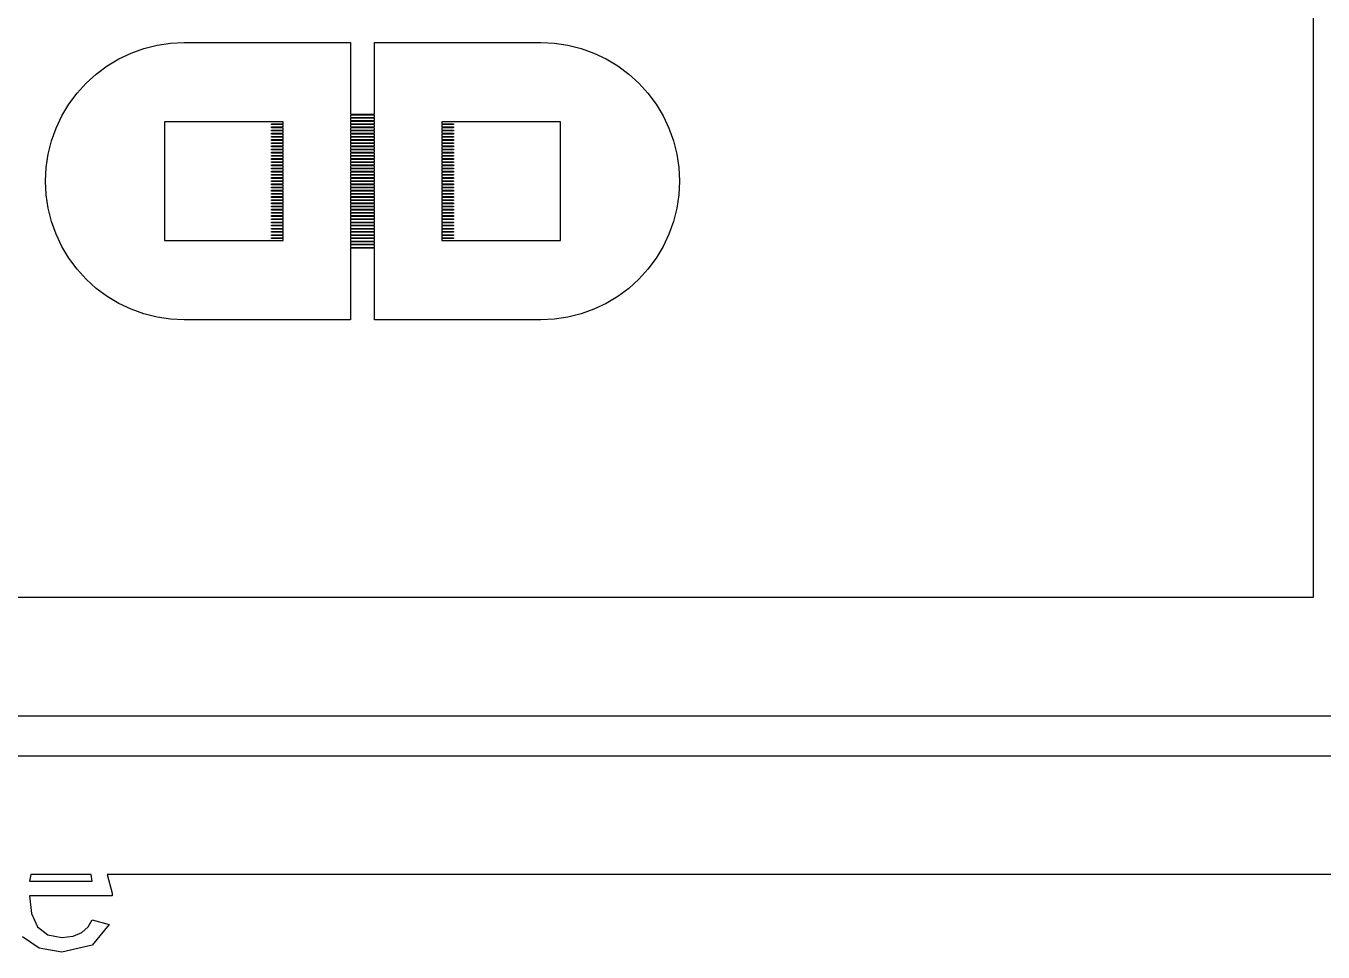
# Model space of a CAD drawing. Extents: x -25 to 123, y -44 to 109.
# Drawn here: x 83.09 to 99.83, y -7.65 to 4.3 of the extents above; entities that cross this region are included whole.
import ezdxf

# ---------------------------------------------------------------- set-up
doc = ezdxf.new("R2010")
doc.units = 0

msp = doc.modelspace()

# ---------------------------------------------------------------- linework, layer by layer
for p, q in [((99.7035, -3.06779), (99.7035, 67.4916)), ((84.612, 4.01332), (84.7823, 4.056)), ((84.7823, 4.056), (84.956, 4.08176)), ((84.956, 4.08176), (85.1314, 4.09039)), ((85.1314, 4.09039), (87.2789, 4.09039)), ((87.2789, 4.09039), (87.2789, 3.16493)), ((87.5857, 3.16493), (87.5857, 4.09039)), ((87.5857, 4.09039), (89.7331, 4.09039)), ((89.7331, 4.09039), (89.9085, 4.08176)), ((89.9085, 4.08176), (90.0823, 4.056)), ((90.0823, 4.056), (90.2526, 4.01332)), ((84.1372, 3.78879), (84.2879, 3.87907)), ((84.2879, 3.87907), (84.4466, 3.95416)), ((84.4466, 3.95416), (84.612, 4.01332)), ((90.2526, 4.01332), (90.418, 3.95416)), ((90.418, 3.95416), (90.5767, 3.87907)), ((90.5767, 3.87907), (90.7274, 3.78879)), ((83.866, 3.56624), (83.9962, 3.68419)), ((83.9962, 3.68419), (84.1372, 3.78879)), ((90.7274, 3.78879), (90.8684, 3.68419)), ((90.8684, 3.68419), (90.9985, 3.56624)), ((83.7481, 3.43611), (83.866, 3.56624)), ((90.9985, 3.56624), (91.1165, 3.43611)), ((83.6435, 3.29506), (83.7481, 3.43611)), ((91.1165, 3.43611), (91.2211, 3.29506)), ((83.5532, 3.14442), (83.6435, 3.29506)), ((91.2211, 3.29506), (91.3114, 3.14442)), ((83.4781, 2.98567), (83.5532, 3.14442)), ((86.4097, 3.06779), (84.8758, 3.06779)), ((84.8758, 3.06779), (84.8758, 1.53389)), ((86.2563, 3.032), (86.2563, 3.04222)), ((86.2563, 3.04222), (86.4097, 3.04222)), ((86.4097, 3.032), (86.2563, 3.032)), ((86.4097, 3.04222), (86.4097, 3.06779)), ((86.4097, 3.00133), (86.4097, 3.032)), ((87.2789, 3.16493), (87.5857, 3.16493)), ((87.5857, 3.15471), (87.2789, 3.15471)), ((87.2789, 3.15471), (87.2789, 3.12402)), ((87.2789, 3.12402), (87.5857, 3.12402)), ((87.5857, 3.1138), (87.2789, 3.1138)), ((87.2789, 3.1138), (87.2789, 3.08313)), ((87.2789, 3.08313), (87.5857, 3.08313)), ((87.5857, 3.07289), (87.2789, 3.07289)), ((87.2789, 3.07289), (87.2789, 3.04222)), ((87.2789, 3.04222), (87.5857, 3.04222)), ((87.5857, 3.032), (87.2789, 3.032)), ((87.2789, 3.032), (87.2789, 3.00133)), ((87.5857, 3.12402), (87.5857, 3.15471)), ((87.5857, 3.08313), (87.5857, 3.1138)), ((87.5857, 3.04222), (87.5857, 3.07289)), ((87.5857, 3.00133), (87.5857, 3.032)), ((89.9888, 3.06779), (88.4549, 3.06779)), ((88.4549, 3.06779), (88.4549, 3.04222)), ((88.4549, 3.04222), (88.6083, 3.04222)), ((88.6083, 3.032), (88.4549, 3.032)), ((88.4549, 3.032), (88.4549, 3.00133)), ((88.6083, 3.04222), (88.6083, 3.032)), ((89.9888, 1.53389), (89.9888, 3.06779)), ((91.3114, 3.14442), (91.3865, 2.98567)), ((83.419, 2.82031), (83.4781, 2.98567)), ((86.2563, 2.99109), (86.2563, 3.00133)), ((86.2563, 3.00133), (86.4097, 3.00133)), ((86.4097, 2.99109), (86.2563, 2.99109)), ((86.2563, 2.9502), (86.2563, 2.9604)), ((86.2563, 2.9604), (86.4097, 2.9604)), ((86.4097, 2.9502), (86.2563, 2.9502)), ((86.2563, 2.90927), (86.2563, 2.91951)), ((86.2563, 2.91951), (86.4097, 2.91951)), ((86.4097, 2.90927), (86.2563, 2.90927)), ((86.2563, 2.86838), (86.2563, 2.8786)), ((86.2563, 2.8786), (86.4097, 2.8786)), ((86.4097, 2.86838), (86.2563, 2.86838)), ((86.4097, 2.9604), (86.4097, 2.99109)), ((86.4097, 2.91951), (86.4097, 2.9502)), ((86.4097, 2.8786), (86.4097, 2.90927)), ((86.4097, 2.83771), (86.4097, 2.86838)), ((87.2789, 3.00133), (87.5857, 3.00133)), ((87.5857, 2.99109), (87.2789, 2.99109)), ((87.2789, 2.99109), (87.2789, 2.9604)), ((87.2789, 2.9604), (87.5857, 2.9604)), ((87.5857, 2.9502), (87.2789, 2.9502)), ((87.2789, 2.9502), (87.2789, 2.91951)), ((87.2789, 2.91951), (87.5857, 2.91951)), ((87.5857, 2.90927), (87.2789, 2.90927)), ((87.2789, 2.90927), (87.2789, 2.8786)), ((87.2789, 2.8786), (87.5857, 2.8786)), ((87.5857, 2.86838), (87.2789, 2.86838)), ((87.2789, 2.86838), (87.2789, 2.83771)), ((87.5857, 2.9604), (87.5857, 2.99109)), ((87.5857, 2.91951), (87.5857, 2.9502)), ((87.5857, 2.8786), (87.5857, 2.90927)), ((87.5857, 2.83771), (87.5857, 2.86838)), ((88.4549, 3.00133), (88.6083, 3.00133)), ((88.6083, 2.99109), (88.4549, 2.99109)), ((88.4549, 2.99109), (88.4549, 2.9604)), ((88.4549, 2.9604), (88.6083, 2.9604)), ((88.6083, 2.9502), (88.4549, 2.9502)), ((88.4549, 2.9502), (88.4549, 2.91951)), ((88.4549, 2.91951), (88.6083, 2.91951)), ((88.6083, 2.90927), (88.4549, 2.90927)), ((88.4549, 2.90927), (88.4549, 2.8786)), ((88.4549, 2.8786), (88.6083, 2.8786)), ((88.6083, 2.86838), (88.4549, 2.86838)), ((88.4549, 2.86838), (88.4549, 2.83771)), ((88.6083, 3.00133), (88.6083, 2.99109)), ((88.6083, 2.9604), (88.6083, 2.9502)), ((88.6083, 2.91951), (88.6083, 2.90927)), ((88.6083, 2.8786), (88.6083, 2.86838)), ((91.3865, 2.98567), (91.4456, 2.82031)), ((83.3763, 2.64996), (83.419, 2.82031)), ((86.2563, 2.82748), (86.2563, 2.83771)), ((86.2563, 2.83771), (86.4097, 2.83771)), ((86.4097, 2.82748), (86.2563, 2.82748)), ((86.2563, 2.78658), (86.2563, 2.79678)), ((86.2563, 2.79678), (86.4097, 2.79678)), ((86.4097, 2.78658), (86.2563, 2.78658)), ((86.2563, 2.74567), (86.2563, 2.75589)), ((86.2563, 2.75589), (86.4097, 2.75589)), ((86.4097, 2.74567), (86.2563, 2.74567)), ((86.2563, 2.70476), (86.2563, 2.715)), ((86.2563, 2.715), (86.4097, 2.715)), ((86.4097, 2.70476), (86.2563, 2.70476)), ((86.4097, 2.79678), (86.4097, 2.82748)), ((86.4097, 2.75589), (86.4097, 2.78658)), ((86.4097, 2.715), (86.4097, 2.74567)), ((86.4097, 2.67409), (86.4097, 2.70476)), ((87.2789, 2.83771), (87.5857, 2.83771)), ((87.5857, 2.82748), (87.2789, 2.82748)), ((87.2789, 2.82748), (87.2789, 2.79678)), ((87.2789, 2.79678), (87.5857, 2.79678)), ((87.5857, 2.78658), (87.2789, 2.78658)), ((87.2789, 2.78658), (87.2789, 2.75589)), ((87.2789, 2.75589), (87.5857, 2.75589)), ((87.5857, 2.74567), (87.2789, 2.74567)), ((87.2789, 2.74567), (87.2789, 2.715)), ((87.2789, 2.715), (87.5857, 2.715)), ((87.5857, 2.70476), (87.2789, 2.70476)), ((87.2789, 2.70476), (87.2789, 2.67409)), ((87.5857, 2.79678), (87.5857, 2.82748)), ((87.5857, 2.75589), (87.5857, 2.78658)), ((87.5857, 2.715), (87.5857, 2.74567)), ((87.5857, 2.67409), (87.5857, 2.70476)), ((88.4549, 2.83771), (88.6083, 2.83771)), ((88.6083, 2.82748), (88.4549, 2.82748)), ((88.4549, 2.82748), (88.4549, 2.79678)), ((88.4549, 2.79678), (88.6083, 2.79678)), ((88.6083, 2.78658), (88.4549, 2.78658)), ((88.4549, 2.78658), (88.4549, 2.75589)), ((88.4549, 2.75589), (88.6083, 2.75589)), ((88.6083, 2.74567), (88.4549, 2.74567)), ((88.4549, 2.74567), (88.4549, 2.715)), ((88.4549, 2.715), (88.6083, 2.715)), ((88.6083, 2.70476), (88.4549, 2.70476)), ((88.4549, 2.70476), (88.4549, 2.67409)), ((88.6083, 2.83771), (88.6083, 2.82748)), ((88.6083, 2.79678), (88.6083, 2.78658)), ((88.6083, 2.75589), (88.6083, 2.74567)), ((88.6083, 2.715), (88.6083, 2.70476)), ((91.4456, 2.82031), (91.4883, 2.64996)), ((83.3505, 2.47624), (83.3763, 2.64996)), ((86.2563, 2.66386), (86.2563, 2.67409)), ((86.2563, 2.67409), (86.4097, 2.67409)), ((86.4097, 2.66386), (86.2563, 2.66386)), ((86.2563, 2.62296), (86.2563, 2.63318)), ((86.2563, 2.63318), (86.4097, 2.63318)), ((86.4097, 2.62296), (86.2563, 2.62296)), ((86.2563, 2.58205), (86.2563, 2.59227)), ((86.2563, 2.59227), (86.4097, 2.59227)), ((86.4097, 2.58205), (86.2563, 2.58205)), ((86.2563, 2.54114), (86.2563, 2.55138)), ((86.2563, 2.55138), (86.4097, 2.55138)), ((86.4097, 2.54114), (86.2563, 2.54114)), ((86.4097, 2.63318), (86.4097, 2.66386)), ((86.4097, 2.59227), (86.4097, 2.62296)), ((86.4097, 2.55138), (86.4097, 2.58205)), ((86.4097, 2.51047), (86.4097, 2.54114)), ((87.2789, 2.67409), (87.5857, 2.67409)), ((87.5857, 2.66386), (87.2789, 2.66386)), ((87.2789, 2.66386), (87.2789, 2.63318)), ((87.2789, 2.63318), (87.5857, 2.63318)), ((87.5857, 2.62296), (87.2789, 2.62296)), ((87.2789, 2.62296), (87.2789, 2.59227)), ((87.2789, 2.59227), (87.5857, 2.59227)), ((87.5857, 2.58205), (87.2789, 2.58205)), ((87.2789, 2.58205), (87.2789, 2.55138)), ((87.2789, 2.55138), (87.5857, 2.55138)), ((87.5857, 2.54114), (87.2789, 2.54114)), ((87.2789, 2.54114), (87.2789, 2.51047)), ((87.5857, 2.63318), (87.5857, 2.66386)), ((87.5857, 2.59227), (87.5857, 2.62296)), ((87.5857, 2.55138), (87.5857, 2.58205)), ((87.5857, 2.51047), (87.5857, 2.54114)), ((88.4549, 2.67409), (88.6083, 2.67409)), ((88.6083, 2.66386), (88.4549, 2.66386)), ((88.4549, 2.66386), (88.4549, 2.63318)), ((88.4549, 2.63318), (88.6083, 2.63318)), ((88.6083, 2.62296), (88.4549, 2.62296)), ((88.4549, 2.62296), (88.4549, 2.59227)), ((88.4549, 2.59227), (88.6083, 2.59227)), ((88.6083, 2.58205), (88.4549, 2.58205)), ((88.4549, 2.58205), (88.4549, 2.55138)), ((88.4549, 2.55138), (88.6083, 2.55138)), ((88.6083, 2.54114), (88.4549, 2.54114)), ((88.4549, 2.54114), (88.4549, 2.51047)), ((88.6083, 2.67409), (88.6083, 2.66386)), ((88.6083, 2.63318), (88.6083, 2.62296)), ((88.6083, 2.59227), (88.6083, 2.58205)), ((88.6083, 2.55138), (88.6083, 2.54114)), ((91.4883, 2.64996), (91.5141, 2.47624)), ((83.3419, 2.30084), (83.3505, 2.47624)), ((86.2563, 2.50024), (86.2563, 2.51047)), ((86.2563, 2.51047), (86.4097, 2.51047)), ((86.4097, 2.50024), (86.2563, 2.50024)), ((86.2563, 2.45935), (86.2563, 2.46956)), ((86.2563, 2.46956), (86.4097, 2.46956)), ((86.4097, 2.45935), (86.2563, 2.45935)), ((86.2563, 2.41843), (86.2563, 2.42867)), ((86.2563, 2.42867), (86.4097, 2.42867)), ((86.4097, 2.41843), (86.2563, 2.41843)), ((86.2563, 2.37753), (86.2563, 2.38776)), ((86.2563, 2.38776), (86.4097, 2.38776)), ((86.4097, 2.37753), (86.2563, 2.37753)), ((86.2563, 2.33662), (86.2563, 2.34686)), ((86.2563, 2.34686), (86.4097, 2.34686)), ((86.4097, 2.46956), (86.4097, 2.50024)), ((86.4097, 2.42867), (86.4097, 2.45935)), ((86.4097, 2.38776), (86.4097, 2.41843)), ((86.4097, 2.34686), (86.4097, 2.37753)), ((87.2789, 2.51047), (87.5857, 2.51047)), ((87.5857, 2.50024), (87.2789, 2.50024)), ((87.2789, 2.50024), (87.2789, 2.46956)), ((87.2789, 2.46956), (87.5857, 2.46956)), ((87.5857, 2.45935), (87.2789, 2.45935)), ((87.2789, 2.45935), (87.2789, 2.42867)), ((87.2789, 2.42867), (87.5857, 2.42867)), ((87.5857, 2.41843), (87.2789, 2.41843)), ((87.2789, 2.41843), (87.2789, 2.38776)), ((87.2789, 2.38776), (87.5857, 2.38776)), ((87.5857, 2.37753), (87.2789, 2.37753)), ((87.2789, 2.37753), (87.2789, 2.34686)), ((87.2789, 2.34686), (87.5857, 2.34686)), ((87.5857, 2.46956), (87.5857, 2.50024)), ((87.5857, 2.42867), (87.5857, 2.45935)), ((87.5857, 2.38776), (87.5857, 2.41843)), ((87.5857, 2.34686), (87.5857, 2.37753)), ((88.4549, 2.51047), (88.6083, 2.51047)), ((88.6083, 2.50024), (88.4549, 2.50024)), ((88.4549, 2.50024), (88.4549, 2.46956)), ((88.4549, 2.46956), (88.6083, 2.46956)), ((88.6083, 2.45935), (88.4549, 2.45935)), ((88.4549, 2.45935), (88.4549, 2.42867)), ((88.4549, 2.42867), (88.6083, 2.42867)), ((88.6083, 2.41843), (88.4549, 2.41843)), ((88.4549, 2.41843), (88.4549, 2.38776)), ((88.4549, 2.38776), (88.6083, 2.38776)), ((88.6083, 2.37753), (88.4549, 2.37753)), ((88.4549, 2.37753), (88.4549, 2.34686)), ((88.4549, 2.34686), (88.6083, 2.34686)), ((88.6083, 2.51047), (88.6083, 2.50024)), ((88.6083, 2.46956), (88.6083, 2.45935)), ((88.6083, 2.42867), (88.6083, 2.41843)), ((88.6083, 2.38776), (88.6083, 2.37753)), ((88.6083, 2.34686), (88.6083, 2.33662)), ((91.5141, 2.47624), (91.5227, 2.30084)), ((83.3505, 2.12544), (83.3419, 2.30084)), ((86.4097, 2.33662), (86.2563, 2.33662)), ((86.2563, 2.29575), (86.2563, 2.30594)), ((86.2563, 2.30594), (86.4097, 2.30594)), ((86.4097, 2.29575), (86.2563, 2.29575)), ((86.2563, 2.25482), (86.2563, 2.26506)), ((86.2563, 2.26506), (86.4097, 2.26506)), ((86.4097, 2.25482), (86.2563, 2.25482)), ((86.2563, 2.21393), (86.2563, 2.22415)), ((86.2563, 2.22415), (86.4097, 2.22415)), ((86.4097, 2.21393), (86.2563, 2.21393)), ((86.2563, 2.17302), (86.2563, 2.18326)), ((86.2563, 2.18326), (86.4097, 2.18326)), ((86.4097, 2.30594), (86.4097, 2.33662)), ((86.4097, 2.26506), (86.4097, 2.29575)), ((86.4097, 2.22415), (86.4097, 2.25482)), ((86.4097, 2.18326), (86.4097, 2.21393)), ((87.5857, 2.33662), (87.2789, 2.33662)), ((87.2789, 2.33662), (87.2789, 2.30594)), ((87.2789, 2.30594), (87.5857, 2.30594)), ((87.5857, 2.29575), (87.2789, 2.29575)), ((87.2789, 2.29575), (87.2789, 2.26506)), ((87.2789, 2.26506), (87.5857, 2.26506)), ((87.5857, 2.25482), (87.2789, 2.25482)), ((87.2789, 2.25482), (87.2789, 2.22415)), ((87.2789, 2.22415), (87.5857, 2.22415)), ((87.5857, 2.21393), (87.2789, 2.21393)), ((87.2789, 2.21393), (87.2789, 2.18326)), ((87.2789, 2.18326), (87.5857, 2.18326)), ((87.5857, 2.30594), (87.5857, 2.33662)), ((87.5857, 2.26506), (87.5857, 2.29575)), ((87.5857, 2.22415), (87.5857, 2.25482)), ((87.5857, 2.18326), (87.5857, 2.21393)), ((88.6083, 2.33662), (88.4549, 2.33662)), ((88.4549, 2.33662), (88.4549, 2.30594)), ((88.4549, 2.30594), (88.6083, 2.30594)), ((88.6083, 2.29575), (88.4549, 2.29575)), ((88.4549, 2.29575), (88.4549, 2.26506)), ((88.4549, 2.26506), (88.6083, 2.26506)), ((88.6083, 2.25482), (88.4549, 2.25482)), ((88.4549, 2.25482), (88.4549, 2.22415)), ((88.4549, 2.22415), (88.6083, 2.22415)), ((88.6083, 2.21393), (88.4549, 2.21393)), ((88.4549, 2.21393), (88.4549, 2.18326)), ((88.4549, 2.18326), (88.6083, 2.18326)), ((88.6083, 2.30594), (88.6083, 2.29575)), ((88.6083, 2.26506), (88.6083, 2.25482)), ((88.6083, 2.22415), (88.6083, 2.21393)), ((88.6083, 2.18326), (88.6083, 2.17302)), ((91.5227, 2.30084), (91.5141, 2.12544)), ((83.3763, 1.95172), (83.3505, 2.12544)), ((86.4097, 2.17302), (86.2563, 2.17302)), ((86.2563, 2.13213), (86.2563, 2.14233)), ((86.2563, 2.14233), (86.4097, 2.14233)), ((86.4097, 2.13213), (86.2563, 2.13213)), ((86.2563, 2.09122), (86.2563, 2.10144)), ((86.2563, 2.10144), (86.4097, 2.10144)), ((86.4097, 2.09122), (86.2563, 2.09122)), ((86.2563, 2.05031), (86.2563, 2.06055)), ((86.2563, 2.06055), (86.4097, 2.06055)), ((86.4097, 2.05031), (86.2563, 2.05031)), ((86.2563, 2.00941), (86.2563, 2.01964)), ((86.2563, 2.01964), (86.4097, 2.01964)), ((86.4097, 2.00941), (86.2563, 2.00941)), ((86.4097, 2.14233), (86.4097, 2.17302)), ((86.4097, 2.10144), (86.4097, 2.13213)), ((86.4097, 2.06055), (86.4097, 2.09122)), ((86.4097, 2.01964), (86.4097, 2.05031)), ((86.4097, 1.97873), (86.4097, 2.00941)), ((87.5857, 2.17302), (87.2789, 2.17302)), ((87.2789, 2.17302), (87.2789, 2.14233)), ((87.2789, 2.14233), (87.5857, 2.14233)), ((87.5857, 2.13213), (87.2789, 2.13213)), ((87.2789, 2.13213), (87.2789, 2.10144)), ((87.2789, 2.10144), (87.5857, 2.10144)), ((87.5857, 2.09122), (87.2789, 2.09122)), ((87.2789, 2.09122), (87.2789, 2.06055)), ((87.2789, 2.06055), (87.5857, 2.06055)), ((87.5857, 2.05031), (87.2789, 2.05031)), ((87.2789, 2.05031), (87.2789, 2.01964)), ((87.2789, 2.01964), (87.5857, 2.01964)), ((87.5857, 2.00941), (87.2789, 2.00941)), ((87.2789, 2.00941), (87.2789, 1.97873)), ((87.5857, 2.14233), (87.5857, 2.17302)), ((87.5857, 2.10144), (87.5857, 2.13213)), ((87.5857, 2.06055), (87.5857, 2.09122)), ((87.5857, 2.01964), (87.5857, 2.05031)), ((87.5857, 1.97873), (87.5857, 2.00941)), ((88.6083, 2.17302), (88.4549, 2.17302)), ((88.4549, 2.17302), (88.4549, 2.14233)), ((88.4549, 2.14233), (88.6083, 2.14233)), ((88.6083, 2.13213), (88.4549, 2.13213)), ((88.4549, 2.13213), (88.4549, 2.10144)), ((88.4549, 2.10144), (88.6083, 2.10144)), ((88.6083, 2.09122), (88.4549, 2.09122)), ((88.4549, 2.09122), (88.4549, 2.06055)), ((88.4549, 2.06055), (88.6083, 2.06055)), ((88.6083, 2.05031), (88.4549, 2.05031)), ((88.4549, 2.05031), (88.4549, 2.01964)), ((88.4549, 2.01964), (88.6083, 2.01964)), ((88.6083, 2.00941), (88.4549, 2.00941)), ((88.4549, 2.00941), (88.4549, 1.97873)), ((88.6083, 2.14233), (88.6083, 2.13213)), ((88.6083, 2.10144), (88.6083, 2.09122)), ((88.6083, 2.06055), (88.6083, 2.05031)), ((88.6083, 2.01964), (88.6083, 2.00941)), ((91.5141, 2.12544), (91.4883, 1.95172)), ((83.419, 1.78137), (83.3763, 1.95172)), ((86.2563, 1.96851), (86.2563, 1.97873)), ((86.2563, 1.97873), (86.4097, 1.97873)), ((86.4097, 1.96851), (86.2563, 1.96851)), ((86.2563, 1.9276), (86.2563, 1.93782)), ((86.2563, 1.93782), (86.4097, 1.93782)), ((86.4097, 1.9276), (86.2563, 1.9276)), ((86.2563, 1.88669), (86.2563, 1.89693)), ((86.2563, 1.89693), (86.4097, 1.89693)), ((86.4097, 1.88669), (86.2563, 1.88669)), ((86.2563, 1.84579), (86.2563, 1.85602)), ((86.2563, 1.85602), (86.4097, 1.85602)), ((86.4097, 1.84579), (86.2563, 1.84579)), ((86.4097, 1.93782), (86.4097, 1.96851)), ((86.4097, 1.89693), (86.4097, 1.9276)), ((86.4097, 1.85602), (86.4097, 1.88669)), ((86.4097, 1.81511), (86.4097, 1.84579)), ((87.2789, 1.97873), (87.5857, 1.97873)), ((87.5857, 1.96851), (87.2789, 1.96851)), ((87.2789, 1.96851), (87.2789, 1.93782)), ((87.2789, 1.93782), (87.5857, 1.93782)), ((87.5857, 1.9276), (87.2789, 1.9276)), ((87.2789, 1.9276), (87.2789, 1.89693)), ((87.2789, 1.89693), (87.5857, 1.89693)), ((87.5857, 1.88669), (87.2789, 1.88669)), ((87.2789, 1.88669), (87.2789, 1.85602)), ((87.2789, 1.85602), (87.5857, 1.85602)), ((87.5857, 1.84579), (87.2789, 1.84579)), ((87.2789, 1.84579), (87.2789, 1.81511)), ((87.5857, 1.93782), (87.5857, 1.96851)), ((87.5857, 1.89693), (87.5857, 1.9276)), ((87.5857, 1.85602), (87.5857, 1.88669)), ((87.5857, 1.81511), (87.5857, 1.84579)), ((88.4549, 1.97873), (88.6083, 1.97873)), ((88.6083, 1.96851), (88.4549, 1.96851)), ((88.4549, 1.96851), (88.4549, 1.93782)), ((88.4549, 1.93782), (88.6083, 1.93782)), ((88.6083, 1.9276), (88.4549, 1.9276)), ((88.4549, 1.9276), (88.4549, 1.89693)), ((88.4549, 1.89693), (88.6083, 1.89693)), ((88.6083, 1.88669), (88.4549, 1.88669)), ((88.4549, 1.88669), (88.4549, 1.85602)), ((88.4549, 1.85602), (88.6083, 1.85602)), ((88.6083, 1.84579), (88.4549, 1.84579)), ((88.4549, 1.84579), (88.4549, 1.81511)), ((88.6083, 1.97873), (88.6083, 1.96851)), ((88.6083, 1.93782), (88.6083, 1.9276)), ((88.6083, 1.89693), (88.6083, 1.88669)), ((88.6083, 1.85602), (88.6083, 1.84579)), ((91.4883, 1.95172), (91.4456, 1.78137)), ((83.4781, 1.61601), (83.419, 1.78137)), ((86.2563, 1.8049), (86.2563, 1.81511)), ((86.2563, 1.81511), (86.4097, 1.81511)), ((86.4097, 1.8049), (86.2563, 1.8049)), ((86.2563, 1.76398), (86.2563, 1.7742)), ((86.2563, 1.7742), (86.4097, 1.7742)), ((86.4097, 1.76398), (86.2563, 1.76398)), ((86.2563, 1.72308), (86.2563, 1.73331)), ((86.2563, 1.73331), (86.4097, 1.73331)), ((86.4097, 1.72308), (86.2563, 1.72308)), ((86.2563, 1.68217), (86.2563, 1.69241)), ((86.2563, 1.69241), (86.4097, 1.69241)), ((86.4097, 1.68217), (86.2563, 1.68217)), ((86.4097, 1.7742), (86.4097, 1.8049)), ((86.4097, 1.73331), (86.4097, 1.76398)), ((86.4097, 1.69241), (86.4097, 1.72308)), ((86.4097, 1.6515), (86.4097, 1.68217)), ((87.2789, 1.81511), (87.5857, 1.81511)), ((87.5857, 1.8049), (87.2789, 1.8049)), ((87.2789, 1.8049), (87.2789, 1.7742)), ((87.2789, 1.7742), (87.5857, 1.7742)), ((87.5857, 1.76398), (87.2789, 1.76398)), ((87.2789, 1.76398), (87.2789, 1.73331)), ((87.2789, 1.73331), (87.5857, 1.73331)), ((87.5857, 1.72308), (87.2789, 1.72308)), ((87.2789, 1.72308), (87.2789, 1.69241)), ((87.2789, 1.69241), (87.5857, 1.69241)), ((87.5857, 1.68217), (87.2789, 1.68217)), ((87.2789, 1.68217), (87.2789, 1.6515)), ((87.5857, 1.7742), (87.5857, 1.8049)), ((87.5857, 1.73331), (87.5857, 1.76398)), ((87.5857, 1.69241), (87.5857, 1.72308)), ((87.5857, 1.6515), (87.5857, 1.68217)), ((88.4549, 1.81511), (88.6083, 1.81511)), ((88.6083, 1.8049), (88.4549, 1.8049)), ((88.4549, 1.8049), (88.4549, 1.7742)), ((88.4549, 1.7742), (88.6083, 1.7742)), ((88.6083, 1.76398), (88.4549, 1.76398)), ((88.4549, 1.76398), (88.4549, 1.73331)), ((88.4549, 1.73331), (88.6083, 1.73331)), ((88.6083, 1.72308), (88.4549, 1.72308)), ((88.4549, 1.72308), (88.4549, 1.69241)), ((88.4549, 1.69241), (88.6083, 1.69241)), ((88.6083, 1.68217), (88.4549, 1.68217)), ((88.4549, 1.68217), (88.4549, 1.6515)), ((88.6083, 1.81511), (88.6083, 1.8049)), ((88.6083, 1.7742), (88.6083, 1.76398)), ((88.6083, 1.73331), (88.6083, 1.72308)), ((88.6083, 1.69241), (88.6083, 1.68217)), ((91.4456, 1.78137), (91.3865, 1.61601)), ((83.5532, 1.45726), (83.4781, 1.61601)), ((84.8758, 1.53389), (86.4097, 1.53389)), ((86.2563, 1.64128), (86.2563, 1.6515)), ((86.2563, 1.6515), (86.4097, 1.6515)), ((86.4097, 1.64128), (86.2563, 1.64128)), ((86.2563, 1.60036), (86.2563, 1.6106)), ((86.2563, 1.6106), (86.4097, 1.6106)), ((86.4097, 1.60036), (86.2563, 1.60036)), ((86.2563, 1.55946), (86.2563, 1.56969)), ((86.2563, 1.56969), (86.4097, 1.56969)), ((86.4097, 1.55946), (86.2563, 1.55946)), ((86.4097, 1.6106), (86.4097, 1.64128)), ((86.4097, 1.56969), (86.4097, 1.60036)), ((86.4097, 1.53389), (86.4097, 1.55946)), ((87.2789, 1.6515), (87.5857, 1.6515)), ((87.5857, 1.64128), (87.2789, 1.64128)), ((87.2789, 1.64128), (87.2789, 1.6106)), ((87.2789, 1.6106), (87.5857, 1.6106)), ((87.5857, 1.60036), (87.2789, 1.60036)), ((87.2789, 1.60036), (87.2789, 1.56969)), ((87.2789, 1.56969), (87.5857, 1.56969)), ((87.5857, 1.55946), (87.2789, 1.55946)), ((87.2789, 1.55946), (87.2789, 1.52879)), ((87.2789, 1.52879), (87.5857, 1.52879)), ((87.5857, 1.51855), (87.2789, 1.51855)), ((87.2789, 1.51855), (87.2789, 1.48788)), ((87.5857, 1.6106), (87.5857, 1.64128)), ((87.5857, 1.56969), (87.5857, 1.60036)), ((87.5857, 1.52879), (87.5857, 1.55946)), ((87.5857, 1.48788), (87.5857, 1.51855)), ((88.4549, 1.6515), (88.6083, 1.6515)), ((88.6083, 1.64128), (88.4549, 1.64128)), ((88.4549, 1.64128), (88.4549, 1.6106)), ((88.4549, 1.6106), (88.6083, 1.6106)), ((88.6083, 1.60036), (88.4549, 1.60036)), ((88.4549, 1.60036), (88.4549, 1.56969)), ((88.4549, 1.56969), (88.6083, 1.56969)), ((88.6083, 1.55946), (88.4549, 1.55946)), ((88.4549, 1.55946), (88.4549, 1.53389)), ((88.4549, 1.53389), (89.9888, 1.53389)), ((88.6083, 1.6515), (88.6083, 1.64128)), ((88.6083, 1.6106), (88.6083, 1.60036)), ((88.6083, 1.56969), (88.6083, 1.55946)), ((91.3865, 1.61601), (91.3114, 1.45726)), ((83.6435, 1.30663), (83.5532, 1.45726)), ((87.2789, 1.48788), (87.5857, 1.48788)), ((87.5857, 1.47766), (87.2789, 1.47766)), ((87.2789, 1.47766), (87.2789, 1.44698)), ((87.2789, 1.44698), (87.5857, 1.44698)), ((87.5857, 1.43675), (87.2789, 1.43675)), ((87.2789, 1.43675), (87.2789, 0.51129)), ((87.5857, 1.44698), (87.5857, 1.47766)), ((87.5857, 0.51129), (87.5857, 1.43675)), ((91.3114, 1.45726), (91.2211, 1.30663)), ((83.7481, 1.16557), (83.6435, 1.30663)), ((91.2211, 1.30663), (91.1165, 1.16557)), ((83.866, 1.03545), (83.7481, 1.16557)), ((83.9962, 0.9175), (83.866, 1.03545)), ((90.9985, 1.03545), (90.8684, 0.9175)), ((91.1165, 1.16557), (90.9985, 1.03545)), ((84.1372, 0.8129), (83.9962, 0.9175)), ((90.8684, 0.9175), (90.7274, 0.8129)), ((84.2879, 0.72261), (84.1372, 0.8129)), ((84.4466, 0.64752), (84.2879, 0.72261)), ((90.5767, 0.72261), (90.418, 0.64752)), ((90.7274, 0.8129), (90.5767, 0.72261)), ((84.612, 0.58836), (84.4466, 0.64752)), ((84.7823, 0.54568), (84.612, 0.58836)), ((84.956, 0.51993), (84.7823, 0.54568)), ((85.1314, 0.51129), (84.956, 0.51993)), ((87.2789, 0.51129), (85.1314, 0.51129)), ((89.7331, 0.51129), (87.5857, 0.51129)), ((89.9085, 0.51993), (89.7331, 0.51129)), ((90.0823, 0.54568), (89.9085, 0.51993)), ((90.2526, 0.58836), (90.0823, 0.54568)), ((90.418, 0.64752), (90.2526, 0.58836)), ((-7.66949, -3.06779), (99.7035, -3.06779)), ((101.237, -4.6017), (-9.2034, -4.6017)), ((-9.71469, -5.11299), (101.749, -5.11299)), ((83.1499, -6.6469), (83.1354, -6.73064)), ((83.9288, -6.6469), (83.1499, -6.6469)), ((83.9454, -6.73064), (83.9288, -6.6469)), ((103.283, -6.6469), (84.1365, -6.6469)), ((84.1365, -6.6469), (84.2033, -6.88875)), ((83.1354, -6.73064), (83.9454, -6.73064)), ((84.2033, -6.92201), (83.1326, -6.92201)), ((83.1326, -6.92201), (83.1593, -7.15051)), ((84.2033, -6.88875), (84.2033, -6.92201)), ((83.1593, -7.15051), (83.2394, -7.32008)), ((83.2394, -7.32008), (83.3708, -7.42513)), ((83.8115, -7.39496), (83.8935, -7.32111)), ((83.8935, -7.32111), (83.944, -7.22992)), ((84.1631, -7.29233), (83.9429, -7.55859)), ((83.944, -7.22992), (84.1631, -7.29233)), ((83.2583, -7.59778), (83.0446, -7.44905)), ((83.3708, -7.42513), (83.5515, -7.46016)), ((83.5515, -7.46016), (83.6976, -7.44385)), ((83.6976, -7.44385), (83.8115, -7.39496)), ((83.5515, -7.64737), (83.2583, -7.59778)), ((83.9429, -7.55859), (83.5515, -7.64737))]:
    msp.add_line(p, q)

doc.saveas('drawing.dxf')
